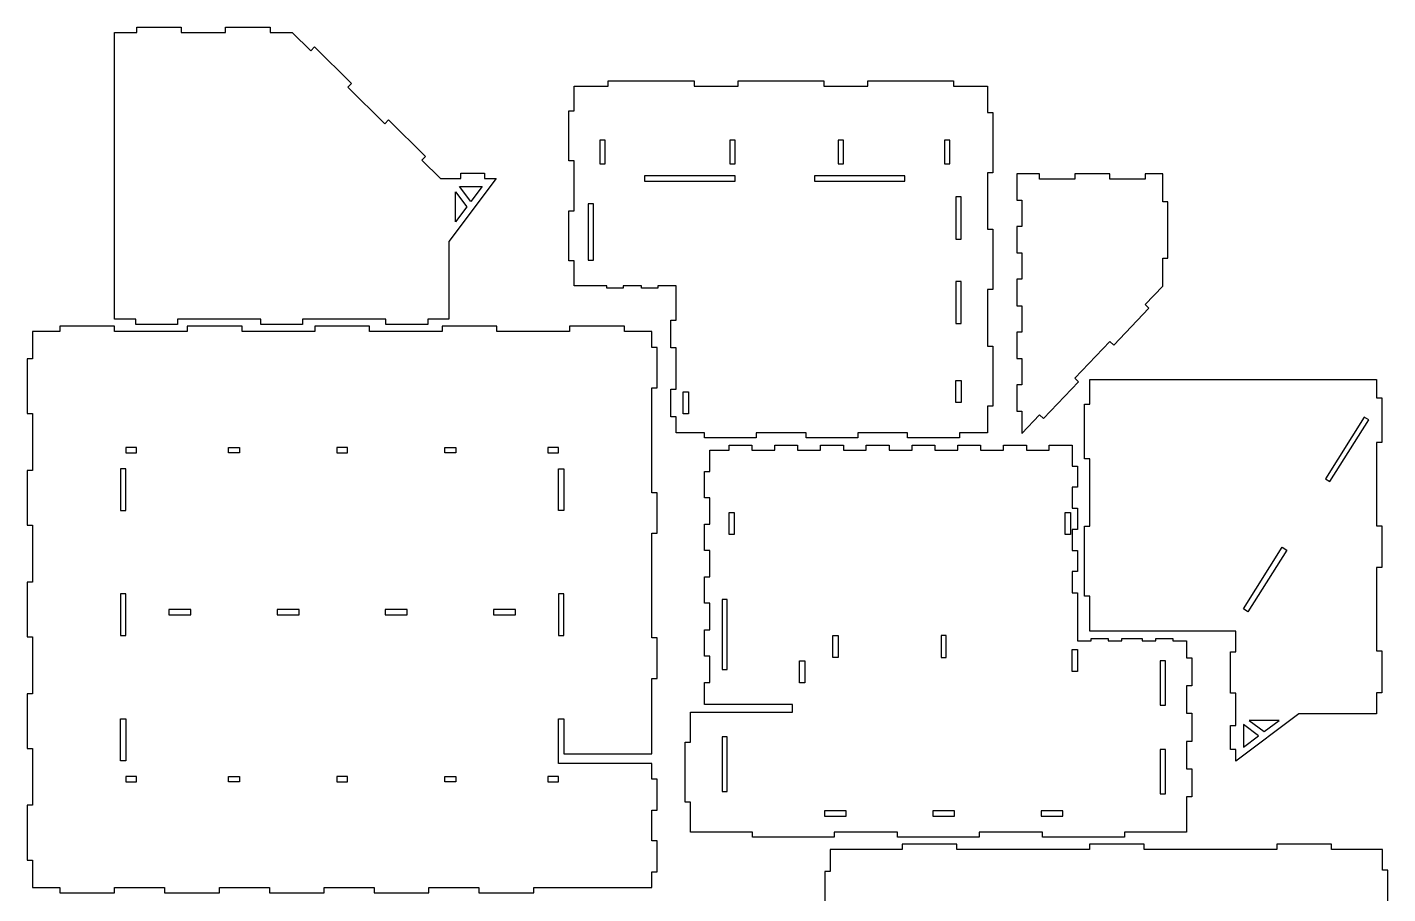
# Model space of a CAD drawing. Header units: millimetres. Extents: x 0 to 773, y 1379 to 2380.
# Drawn here: x 0 to 773, y 1888 to 2380 of the extents above; entities that cross this region are included whole.
import ezdxf

# ---------------------------------------------------------------- set-up
doc = ezdxf.new("R2010")
doc.units = ezdxf.units.MM
doc.layers.add('LAYER0', color=7, linetype='Continuous')

msp = doc.modelspace()

# ---------------------------------------------------------------- linework, layer by layer
at = {"layer": 'LAYER0', "linetype": 'Continuous'}
for points in [[(156.54, 2211.24), (132.79, 2211.24), (132.79, 2214.24), (85.42, 2214.24), (85.42, 2211.24), (61.67, 2211.24), (61.67, 2214.24), (49.67, 2214.24), (49.67, 2377.24), (62.29, 2377.24), (62.29, 2380.24), (87.54, 2380.24), (87.54, 2377.24), (112.79, 2377.24), (112.79, 2380.24), (138.04, 2380.24), (138.04, 2377.24), (150.67, 2377.24), (161.19, 2366.87), (163.3, 2369.01), (184.35, 2348.26), (182.25, 2346.12), (203.3, 2325.37), (205.4, 2327.51), (226.45, 2306.76), (224.35, 2304.62), (234.87, 2294.24), (246.41, 2294.24), (246.41, 2297.24), (259.91, 2297.24), (259.91, 2294.24), (266.65, 2294.24), (239.67, 2258.39), (239.67, 2214.24), (227.67, 2214.24), (227.67, 2211.24), (203.92, 2211.24), (203.92, 2214.24), (156.54, 2214.24)], [(307.94, 2247.46), (307.94, 2275.84), (310.94, 2275.84), (310.94, 2304.23), (307.94, 2304.23), (307.94, 2332.62), (310.94, 2332.62), (310.94, 2346.82), (330.31, 2346.82), (330.31, 2349.82), (379.06, 2349.82), (379.06, 2346.82), (404.06, 2346.82), (404.06, 2349.82), (452.81, 2349.82), (452.81, 2346.82), (477.81, 2346.82), (477.81, 2349.82), (526.56, 2349.82), (526.56, 2346.82), (545.94, 2346.82), (545.94, 2331.82), (548.94, 2331.82), (548.94, 2297.55), (545.94, 2297.55), (545.94, 2265.41), (548.94, 2265.41), (548.94, 2231.15), (545.94, 2231.15), (545.94, 2199.01), (548.94, 2199.01), (548.94, 2164.74), (545.94, 2164.74), (545.94, 2149.74), (529.94, 2149.74), (529.94, 2146.74), (500.44, 2146.74), (500.44, 2149.74), (472.19, 2149.74), (472.19, 2146.74), (442.69, 2146.74), (442.69, 2149.74), (414.44, 2149.74), (414.44, 2146.74), (384.94, 2146.74), (384.94, 2149.74), (368.94, 2149.74), (368.94, 2158.74), (365.94, 2158.74), (365.94, 2174.5), (368.94, 2174.5), (368.94, 2197.99), (365.94, 2197.99), (365.94, 2213.74), (368.94, 2213.74), (368.94, 2233.26), (358.44, 2233.26), (358.44, 2231.82), (349.19, 2231.82), (349.19, 2233.26), (338.69, 2233.26), (338.69, 2231.82), (329.44, 2231.82), (329.44, 2233.26), (310.94, 2233.26), (310.94, 2247.46)], [(328.51, 2302.49), (328.51, 2315.98), (325.51, 2315.98), (325.51, 2302.49)], [(402.44, 2302.49), (402.44, 2315.98), (399.44, 2315.98), (399.44, 2302.49)], [(463.94, 2302.49), (463.94, 2315.98), (460.94, 2315.98), (460.94, 2302.49)], [(521.36, 2302.49), (524.36, 2302.49), (524.36, 2315.98), (521.36, 2315.98)], [(245.77, 2289.74), (258.57, 2289.74), (252.17, 2281.24)], [(350.94, 2292.74), (402.44, 2292.74), (402.44, 2295.74), (350.94, 2295.74)], [(447.44, 2292.74), (498.94, 2292.74), (498.94, 2295.74), (447.44, 2295.74)], [(595.44, 2293.94), (575.44, 2293.94), (575.44, 2296.94), (562.44, 2296.94), (562.44, 2281.94), (565.44, 2281.94), (565.44, 2266.94), (562.44, 2266.94), (562.44, 2251.94), (565.44, 2251.94), (565.44, 2236.94), (562.44, 2236.94), (562.44, 2221.94), (565.44, 2221.94), (565.44, 2206.94), (562.44, 2206.94), (562.44, 2191.94), (565.44, 2191.94), (565.44, 2176.94), (562.44, 2176.94), (562.44, 2161.94), (565.44, 2161.94), (565.44, 2149.34), (575.44, 2159.8), (577.61, 2157.73), (597.61, 2178.65), (595.44, 2180.72), (615.44, 2201.64), (617.61, 2199.56), (637.61, 2220.48), (635.44, 2222.55), (645.44, 2233.01), (645.44, 2249), (648.44, 2249), (648.44, 2280.96), (645.44, 2280.96), (645.44, 2296.94), (635.44, 2296.94), (635.44, 2293.94), (615.44, 2293.94), (615.44, 2296.94), (595.44, 2296.94)], [(243.42, 2269.61), (243.42, 2286.63), (249.82, 2278.12)], [(527.94, 2283.74), (527.94, 2259.74), (530.94, 2259.74), (530.94, 2283.74)], [(321.94, 2247.8), (321.94, 2279.76), (318.94, 2279.76), (318.94, 2247.8)], [(527.94, 2235.74), (527.94, 2211.74), (530.94, 2211.74), (530.94, 2235.74)], [(355, 2198.24), (355, 2207.24), (339.44, 2207.24), (339.44, 2210.24), (308.33, 2210.24), (308.33, 2207.24), (267, 2207.24), (267, 2210.24), (235.89, 2210.24), (235.89, 2207.24), (194.56, 2207.24), (194.56, 2210.24), (163.44, 2210.24), (163.44, 2207.24), (122.11, 2207.24), (122.11, 2210.24), (91, 2210.24), (91, 2207.24), (49.67, 2207.24), (49.67, 2210.24), (18.56, 2210.24), (18.56, 2207.24), (3, 2207.24), (3, 2191.69), (0, 2191.69), (0, 2160.58), (3, 2160.58), (3, 2128.24), (0, 2128.24), (0, 2097.13), (3, 2097.13), (3, 2064.8), (0, 2064.8), (0, 2033.69), (3, 2033.69), (3, 2001.36), (0, 2001.36), (0, 1970.24), (3, 1970.24), (3, 1937.91), (0, 1937.91), (0, 1906.8), (3, 1906.8), (3, 1891.24), (18.56, 1891.24), (18.56, 1888.24), (49.67, 1888.24), (49.67, 1891.24), (78.11, 1891.24), (78.11, 1888.24), (109.22, 1888.24), (109.22, 1891.24), (137.67, 1891.24), (137.67, 1888.24), (168.78, 1888.24), (168.78, 1891.24), (197.22, 1891.24), (197.22, 1888.24), (228.34, 1888.24), (228.34, 1891.24), (256.78, 1891.24), (256.78, 1888.24), (287.89, 1888.24), (287.89, 1891.24), (355, 1891.24), (355, 1900.04), (358, 1900.04), (358, 1917.63), (355, 1917.63), (355, 1935.22), (358, 1935.22), (358, 1952.81), (355, 1952.81), (355, 1961.61), (302, 1961.61), (302, 1986.99), (305, 1986.99), (305, 1967.24), (355, 1967.24), (355, 2010.04), (358, 2010.04), (358, 2033.04), (355, 2033.04), (355, 2092.64), (358, 2092.64), (358, 2115.64), (355, 2115.64), (355, 2175.24), (358, 2175.24), (358, 2198.24)], [(527.94, 2179.49), (530.94, 2179.49), (530.94, 2166.99), (527.94, 2166.99)], [(686.94, 1983.2), (686.94, 2001.69), (683.94, 2001.69), (683.94, 2025.19), (686.94, 2025.19), (686.94, 2036.94), (603.94, 2036.94), (603.94, 2056.84), (600.94, 2056.84), (600.94, 2096.65), (603.94, 2096.65), (603.94, 2134.92), (600.94, 2134.92), (600.94, 2165.92), (603.94, 2165.92), (603.94, 2179.94), (766.94, 2179.94), (766.94, 2169.58), (769.94, 2169.58), (769.94, 2144.19), (766.94, 2144.19), (766.94, 2096.82), (769.94, 2096.82), (769.94, 2073.07), (766.94, 2073.07), (766.94, 2025.69), (769.94, 2025.69), (769.94, 2001.94), (766.94, 2001.94), (766.94, 1989.94), (722.79, 1989.94), (686.94, 1962.96), (686.94, 1969.71), (683.94, 1969.71), (683.94, 1983.2)], [(372.94, 2172.98), (375.94, 2172.98), (375.94, 2160.48), (372.94, 2160.48)], [(737.93, 2123.52), (740.47, 2121.92), (762.55, 2156.98), (760.01, 2158.58)], [(387.94, 2007.74), (387.94, 2022.74), (384.94, 2022.74), (384.94, 2037.74), (387.94, 2037.74), (387.94, 2052.74), (384.94, 2052.74), (384.94, 2067.74), (387.94, 2067.74), (387.94, 2082.74), (384.94, 2082.74), (384.94, 2097.74), (387.94, 2097.74), (387.94, 2112.74), (384.94, 2112.74), (384.94, 2127.74), (387.94, 2127.74), (387.94, 2139.74), (398.94, 2139.74), (398.94, 2142.74), (411.94, 2142.74), (411.94, 2139.74), (424.94, 2139.74), (424.94, 2142.74), (437.94, 2142.74), (437.94, 2139.74), (450.94, 2139.74), (450.94, 2142.74), (463.94, 2142.74), (463.94, 2139.74), (476.94, 2139.74), (476.94, 2142.74), (489.94, 2142.74), (489.94, 2139.74), (502.94, 2139.74), (502.94, 2142.74), (515.94, 2142.74), (515.94, 2139.74), (528.94, 2139.74), (528.94, 2142.74), (541.94, 2142.74), (541.94, 2139.74), (554.94, 2139.74), (554.94, 2142.74), (567.94, 2142.74), (567.94, 2139.74), (580.94, 2139.74), (580.94, 2142.74), (593.94, 2142.74), (593.94, 2130.74), (596.94, 2130.74), (596.94, 2118.74), (593.94, 2118.74), (593.94, 2106.74), (596.94, 2106.74), (596.94, 2094.74), (593.94, 2094.74), (593.94, 2082.74), (596.94, 2082.74), (596.94, 2070.74), (593.94, 2070.74), (593.94, 2058.74), (596.94, 2058.74), (596.94, 2031.32), (604.69, 2031.32), (604.69, 2032.74), (614.38, 2032.74), (614.38, 2031.32), (622.13, 2031.32), (622.13, 2032.74), (633.75, 2032.74), (633.75, 2031.32), (641.5, 2031.32), (641.5, 2032.74), (651.19, 2032.74), (651.19, 2031.32), (658.94, 2031.32), (658.94, 2021.74), (661.94, 2021.74), (661.94, 2005.74), (658.94, 2005.74), (658.94, 1990.24), (661.94, 1990.24), (661.94, 1974.24), (658.94, 1974.24), (658.94, 1958.74), (661.94, 1958.74), (661.94, 1942.74), (658.94, 1942.74), (658.94, 1922.74), (623.69, 1922.74), (623.69, 1919.74), (577.19, 1919.74), (577.19, 1922.74), (541.19, 1922.74), (541.19, 1919.74), (494.69, 1919.74), (494.69, 1922.74), (458.69, 1922.74), (458.69, 1919.74), (412.19, 1919.74), (412.19, 1922.74), (376.94, 1922.74), (376.94, 1939.76), (373.94, 1939.76), (373.94, 1973.79), (376.94, 1973.79), (376.94, 1990.8), (434.94, 1990.8), (434.94, 1995.14), (384.94, 1995.14), (384.94, 2007.74)], [(62.15, 2138.24), (62.15, 2141.24), (56, 2141.24), (56, 2138.24)], [(114.43, 2138.24), (114.43, 2141.24), (120.58, 2141.24), (120.58, 2138.24)], [(182.08, 2141.24), (175.93, 2141.24), (175.93, 2138.24), (182.08, 2138.24)], [(237.43, 2138.24), (237.43, 2141.24), (243.58, 2141.24), (243.58, 2138.24)], [(295.85, 2138.24), (302, 2138.24), (302, 2141.24), (295.85, 2141.24)], [(56, 2105.49), (56, 2129.24), (53, 2129.24), (53, 2105.49)], [(305, 2105.49), (302, 2105.49), (302, 2129.24), (305, 2129.24)], [(401.94, 2091.93), (398.94, 2091.93), (398.94, 2104.43), (401.94, 2104.43)], [(592.94, 2091.93), (589.94, 2091.93), (589.94, 2104.43), (592.94, 2104.43)], [(693.87, 2047.94), (691.33, 2049.54), (713.41, 2084.6), (715.95, 2083)], [(53, 2058.12), (53, 2034.37), (56, 2034.37), (56, 2058.12)], [(305, 2034.37), (305, 2058.12), (302, 2058.12), (302, 2034.37)], [(397.94, 2015.04), (397.94, 2054.84), (394.94, 2054.84), (394.94, 2015.04)], [(80.5, 2046.24), (93, 2046.24), (93, 2049.24), (80.5, 2049.24)], [(142, 2046.24), (154.5, 2046.24), (154.5, 2049.24), (142, 2049.24)], [(203.5, 2046.24), (216, 2046.24), (216, 2049.24), (203.5, 2049.24)], [(265, 2046.24), (277.5, 2046.24), (277.5, 2049.24), (265, 2049.24)], [(457.94, 2034.49), (460.94, 2034.49), (460.94, 2021.99), (457.94, 2021.99)], [(519.44, 2034.49), (519.44, 2021.99), (522.44, 2021.99), (522.44, 2034.49)], [(596.94, 2013.99), (593.94, 2013.99), (593.94, 2026.49), (596.94, 2026.49)], [(441.94, 2007.48), (438.94, 2007.48), (438.94, 2019.98), (441.94, 2019.98)], [(643.94, 2020.12), (643.94, 1994.87), (646.94, 1994.87), (646.94, 2020.12)], [(53, 1986.99), (56, 1986.99), (56, 1963.24), (53, 1963.24)], [(691.44, 1971.04), (699.95, 1977.44), (691.44, 1983.85)], [(694.56, 1986.19), (703.06, 1979.79), (711.57, 1986.19)], [(397.94, 1945.77), (397.94, 1976.77), (394.94, 1976.77), (394.94, 1945.77)], [(643.94, 1944.37), (646.94, 1944.37), (646.94, 1969.62), (643.94, 1969.62)], [(62.15, 1951.24), (62.15, 1954.24), (56, 1954.24), (56, 1951.24)], [(120.58, 1954.24), (120.58, 1951.24), (114.43, 1951.24), (114.43, 1954.24)], [(182.08, 1954.24), (175.93, 1954.24), (175.93, 1951.24), (182.08, 1951.24)], [(243.58, 1954.24), (243.58, 1951.24), (237.43, 1951.24), (237.43, 1954.24)], [(295.85, 1954.24), (295.85, 1951.24), (302, 1951.24), (302, 1954.24)], [(465.59, 1934.74), (453.29, 1934.74), (453.29, 1931.74), (465.59, 1931.74)], [(527.09, 1934.74), (514.79, 1934.74), (514.79, 1931.74), (527.09, 1931.74)], [(576.29, 1931.74), (588.59, 1931.74), (588.59, 1934.74), (576.29, 1934.74)]]:
    msp.add_lwpolyline(points, close=True, dxfattribs=at)
msp.add_lwpolyline([(773.38, 1877.87), (773.38, 1901.12), (770.38, 1901.12), (770.38, 1912.74), (741.38, 1912.74), (741.38, 1915.74), (710.27, 1915.74), (710.27, 1912.74), (634.94, 1912.74), (634.94, 1915.74), (603.83, 1915.74), (603.83, 1912.74), (528.5, 1912.74), (528.5, 1915.74), (497.38, 1915.74), (497.38, 1912.74), (456.38, 1912.74), (456.38, 1900.35), (453.38, 1900.35), (453.38, 1875.57)], dxfattribs=at)

doc.saveas('drawing.dxf')
